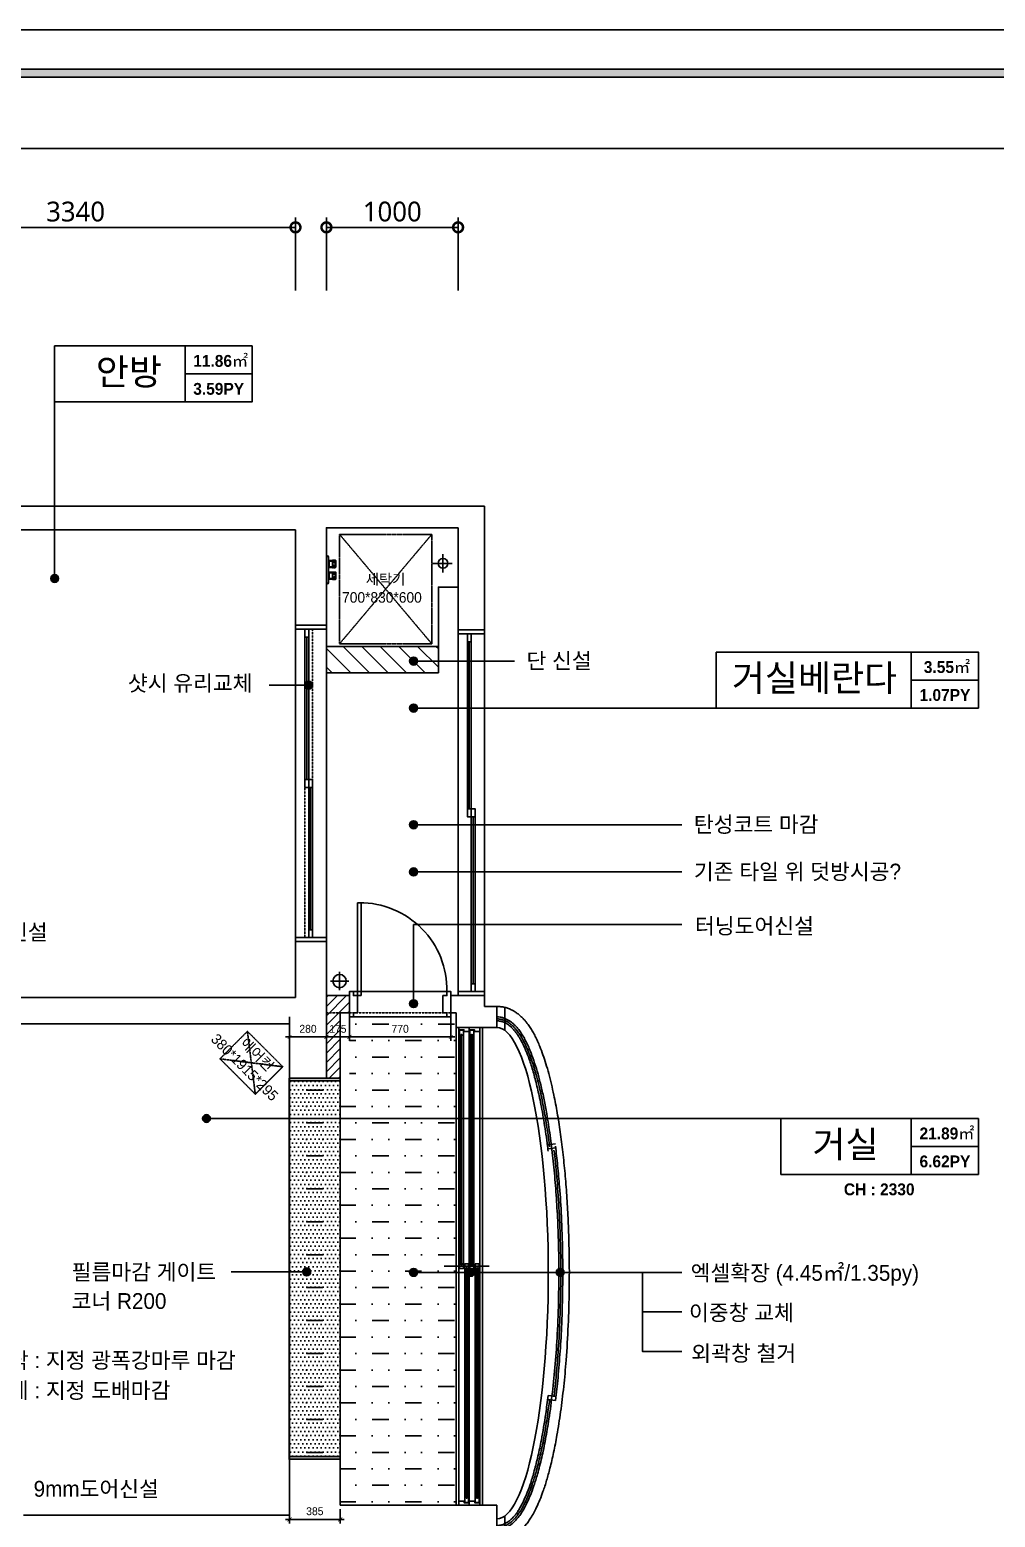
# Model space of a CAD drawing. Header units: millimetres. Extents: x 217202 to 745838, y -6815 to 171372.
# Drawn here: x 394787 to 402120, y 86697 to 97986 of the extents above; entities that cross this region are included whole.
import ezdxf
from ezdxf.enums import TextEntityAlignment as Align

# ---------------------------------------------------------------- set-up
doc = ezdxf.new("R2010")
doc.units = ezdxf.units.MM
doc.header["$PDMODE"] = 3
doc.linetypes.add('DASHEDX2', pattern=[1.5, 1, -0.5])
doc.linetypes.add('HID', pattern=[2.3, 1.5, -0.8])
doc.layers.get('DEFPOINTS').update_dxf_attribs({"color": 248})
for name, color, linetype in [('0-ELC TEXT', 7, 'Continuous'), ('03-TEXT', 3, 'Continuous'), ('03-WAL NEW', 3, 'Continuous'), ('04-WIN', 4, 'Continuous'), ('06-FUR', 6, 'Continuous'), ('07-DIM', 5, 'Continuous'), ('08-HAT', 8, 'Continuous'), ('3.기호.계단선', 30, 'Continuous'), ('7', 7, 'Continuous'), ('F-SYM', 7, 'Continuous'), ('FIN', 2, 'Continuous'), ('FORM(YOURNAME)-11', 1, 'Continuous'), ('Layer 1', 7, 'Continuous'), ('RC-LIGHT', 7, 'Continuous'), ('도면층2', 2, 'Continuous'), ('도면층4', 4, 'Continuous'), ('도면층5', 5, 'Continuous')]:
    doc.layers.add(name, color=color, linetype=linetype)
doc.styles.add('HY 울릉도 L', font='')
doc.styles.add('HY울릉도L', font='NanumBarunGothic.ttf')
doc.styles.add('YOURNAME', font='HY울릉도M.TTF')
doc.styles.add('넥슨고딕', font='NEXONLv1GothicBold.ttf')
doc.styles.add('코레일둥고', font='Korail_Round_Gothic_Medium.ttf')
doc.styles.get('HY 울릉도 L').set_extended_font_data('HY울릉도L')
doc.dimstyles.new('30', dxfattribs={"dimscale": 30, "dimtxt": 2, "dimasz": 1, "dimexe": 1, "dimexo": 1, "dimgap": 1, "dimtad": 1, "dimdec": 0, "dimrnd": 0.05, "dimdsep": 46, "dimlunit": 6, "dimtxsty": 'HY 울릉도 L', "dimblk": 'ARCHTICK', "dimcen": 2.5, "dimdle": 1, "dimclrd": 133, "dimclre": 133, "dimclrt": 30, "dimadec": 0, "dimazin": 0, "dimtfac": 1, "dimtdec": 0, "dimtix": 1, "dimtmove": 2, "dimatfit": 3, "dimldrblk": 'ARCHTICK', "dimfxl": 1, "dimlwd": -1, "dimlwe": -1, "dimarcsym": 0})
doc.dimstyles.new('60', dxfattribs={"dimscale": 60, "dimtxt": 2.5, "dimasz": 2.5, "dimexe": 1.25, "dimexo": 2, "dimtad": 1, "dimdec": 0, "dimtxsty": 'HY울릉도L', "dimblk": 'DOTSMALL', "dimcen": 2.5, "dimclrd": 1, "dimclre": 1, "dimclrt": 2, "dimadec": 0, "dimazin": 0, "dimtfac": 1, "dimtdec": 0, "dimtix": 1, "dimtmove": 0, "dimatfit": 3, "dimldrblk": 'DOTSMALL', "dimfxl": 1.25, "dimarcsym": 0})

# ---------------------------------------------------------------- blocks, each defined once
blk = doc.blocks.new('FORM-PLAN')
at = {"layer": 'FORM(YOURNAME)-11'}
h = blk.add_hatch(color=256, dxfattribs=at)
h.dxf.hatch_style = 1
h.paths.add_polyline_path([(-71444, 55115), (10556, 55115), (10556, 54915), (-71444, 54915)])
h.paths.add_polyline_path([(-71444, -2085), (10556, -2085), (10556, -2285), (-71444, -2285)])
at = {"layer": 'DEFPOINTS', "color": 158}
for points in [[(-71444, -2285), (10556, -2285), (10556, 55115), (-71444, 55115)], [(-69444, 53115), (-64, 53115), (-64, 1215), (-69444, 1215)]]:
    blk.add_lwpolyline(points, close=True, dxfattribs=at)
at = {"layer": 'FORM(YOURNAME)-11', "color": 250}
blk.add_lwpolyline([(-72444, -3285), (11556, -3285), (11556, 56115), (-72444, 56115)], close=True, dxfattribs=at)
at = {"layer": 'FORM(YOURNAME)-11'}
blk.add_lwpolyline([(-71444, 55115), (10556, 55115), (10556, 54915), (-71444, 54915)], close=True, dxfattribs=at)
at = {"layer": 'FORM(YOURNAME)-11', "color": 3, "style": 'YOURNAME'}
for tag, height, p in [('1', 450, (9905, 18188)), ('2', 450, (9905, 17544)), ('3', 450, (9905, 16257)), ('4', 450, (9905, 14326)), ('5', 515, (9905, 12009)), ('6', 515, (9905, 9757)), ('7', 515, (9905, 7504)), ('8', 515, (9905, 5252)), ('9', 515, (9905, 2999)), ('10', 515, (5655, 811)), ('11', 515, (9905, 747)), ('12', 515, (5655, -1441)), ('13', 515, (9905, -1441))]:
    blk.add_attdef(tag, text='', height=height, dxfattribs=at).set_placement(p, align=Align.MIDDLE_RIGHT)
blk = doc.blocks.new('A$C004A4CAE')
at = {"layer": 'FIN', "color": 6}
for p, q in [((0, 0), (0, 5)), ((200, 15), (10, 15)), ((36, 69), (36, 70)), ((84, 69), (36, 69)), ((51, 63), (36, 63)), ((51, 57), (36, 57)), ((51, 51), (36, 51)), ((36, 23), (36, 45)), ((84, 45), (36, 45)), ((82, 72), (38, 72)), ((82, 21), (38, 21)), ((43, 15), (43, 21)), ((84, 63), (69, 63)), ((84, 57), (69, 57)), ((84, 51), (69, 51)), ((77, 15), (77, 21)), ((84, 69), (84, 70)), ((84, 23), (84, 45)), ((126, 69), (126, 70)), ((174, 69), (126, 69)), ((141, 63), (126, 63)), ((141, 57), (126, 57)), ((141, 51), (126, 51)), ((174, 45), (126, 45)), ((126, 23), (126, 45)), ((172, 72), (128, 72)), ((172, 21), (128, 21)), ((133, 15), (133, 21)), ((174, 63), (159, 63)), ((174, 57), (159, 57)), ((174, 51), (159, 51)), ((167, 15), (167, 21)), ((174, 69), (174, 70)), ((174, 23), (174, 45)), ((210, 0), (210, 5))]:
    blk.add_line(p, q, dxfattribs=at)
for centre, radius, start, end in [((10, 5), 10, 90, 180), ((36, 66), 3, 90, 270), ((36, 60), 3, 90, 270), ((36, 54), 3, 90, 270), ((36, 48), 3, 90, 270), ((38, 70), 2, 90, 180), ((38, 23), 2, 180, 270), ((51, 66), 3, 90, 270), ((51, 60), 3, 90, 270), ((51, 54), 3, 90, 270), ((51, 48), 3, 90, 270), ((69, 66), 3, 270, 90), ((69, 60), 3, 270, 90), ((69, 54), 3, 270, 90), ((69, 48), 3, 270, 90), ((82, 70), 2, 0, 90), ((82, 23), 2, 270, 0), ((84, 66), 3, 270, 90), ((84, 60), 3, 270, 90), ((84, 54), 3, 270, 90), ((84, 48), 3, 270, 90), ((126, 66), 3, 90, 270), ((126, 60), 3, 90, 270), ((126, 54), 3, 90, 270), ((126, 48), 3, 90, 270), ((128, 70), 2, 90, 180), ((128, 23), 2, 180, 270), ((141, 66), 3, 90, 270), ((141, 60), 3, 90, 270), ((141, 54), 3, 90, 270), ((141, 48), 3, 90, 270), ((159, 66), 3, 270, 90), ((159, 60), 3, 270, 90), ((159, 54), 3, 270, 90), ((159, 48), 3, 270, 90), ((172, 70), 2, 0, 90), ((172, 23), 2, 270, 0), ((174, 66), 3, 270, 90), ((174, 60), 3, 270, 90), ((174, 54), 3, 270, 90), ((174, 48), 3, 270, 90), ((200, 5), 10, 0, 90)]:
    blk.add_arc(centre, radius, start, end, dxfattribs=at)
blk = doc.blocks.new('flloo')
at = {"layer": 'Layer 1'}
blk.add_lwpolyline([(-150098, -119108), (-150098, -119558), (-150248, -119558), (-150248, -120008), (-151098, -120008)], dxfattribs=at)
for centre, radius in [((-150213, -119378), 37.5), ((-150998, -122548), 50.5)]:
    blk.add_circle(centre, radius, dxfattribs=at)
at = {"layer": '도면층2'}
for p, q in [((-156648, -118943), (-149898, -118943)), ((-149898, -118943), (-149898, -119883)), ((-154673, -119123), (-151333, -119123)), ((-151333, -119123), (-151333, -119848)), ((-151098, -119108), (-150098, -119108)), ((-151098, -119108), (-151098, -119848)), ((-150098, -119108), (-150098, -119883)), ((-151098, -119848), (-151333, -119848)), ((-150098, -119883), (-149898, -119883)), ((-149898, -119883), (-150098, -119883)), ((-151333, -122248), (-151333, -122673)), ((-151098, -122248), (-151333, -122248)), ((-151333, -122673), (-154873, -122673)), ((-149898, -122658), (-150153, -122658)), ((-149898, -122658), (-149898, -122740)), ((-150113, -122790), (-150113, -122883)), ((-149803, -122740), (-149898, -122740)), ((-149803, -122740), (-149803, -122900)), ((-151378, -122873), (-154873, -122873)), ((-150113, -122900), (-149803, -122900)), ((-150113, -126525), (-150993, -126525)), ((-149803, -126525), (-150113, -126525)), ((-149803, -126525), (-149803, -126813)), ((-151378, -126602), (-153398, -126602))]:
    blk.add_line(p, q, dxfattribs=at)
for points in [[(-151378, -122873), (-151378, -123285), (-151098, -123285), (-151098, -122248)], [(-150113, -122790), (-150153, -122790), (-150153, -122658)], [(-151378, -126602), (-151378, -126177), (-150993, -126177), (-150993, -126525)]]:
    blk.add_lwpolyline(points, dxfattribs=at)
at = {"layer": '도면층4'}
for p, q in [((-151333, -122248), (-151333, -119848)), ((-151333, -119848), (-151098, -119848)), ((-151333, -119878), (-151098, -119878)), ((-151098, -119848), (-151098, -122248)), ((-150098, -122658), (-150098, -119883)), ((-150098, -119883), (-149898, -119883)), ((-149898, -119883), (-149898, -122658)), ((-151248, -121018), (-151248, -119938)), ((-150098, -119913), (-149898, -119913)), ((-150013, -121241), (-150013, -119973)), ((-151218, -122158), (-151218, -121078)), ((-149983, -122568), (-149983, -121301)), ((-151098, -122218), (-151333, -122218)), ((-151098, -122248), (-151333, -122248)), ((-149898, -122628), (-150098, -122628)), ((-149898, -122658), (-150098, -122658)), ((-149803, -122900), (-149803, -122740)), ((-149743, -122922), (-149743, -122748)), ((-150113, -126525), (-150113, -122883)), ((-149913, -122900), (-149913, -126525)), ((-149418, -123791), (-149359, -123784)), ((-149415, -123821), (-149355, -123813)), ((-149418, -125723), (-149359, -125730)), ((-149415, -125693), (-149355, -125700)), ((-149743, -126608), (-149743, -126783))]:
    blk.add_line(p, q, dxfattribs=at)
for points in [[(-151233, -119938), (-151263, -119938), (-151263, -119878), (-151233, -119878)], [(-149998, -119973), (-150028, -119973), (-150028, -119913), (-149998, -119913)], [(-151233, -121078), (-151263, -121078), (-151263, -121018), (-151233, -121018)], [(-151203, -121078), (-151233, -121078), (-151233, -121018), (-151203, -121018)], [(-149998, -121301), (-150028, -121301), (-150028, -121241), (-149998, -121241)], [(-149968, -121301), (-149998, -121301), (-149998, -121241), (-149968, -121241)], [(-151203, -122218), (-151233, -122218), (-151233, -122158), (-151203, -122158)], [(-149968, -122628), (-149998, -122628), (-149998, -122568), (-149968, -122568)]]:
    blk.add_lwpolyline(points, close=True, dxfattribs=at)
at = {"layer": '도면층4', "extrusion": (0, 0, -1)}
blk.add_ellipse((-149803, -124765), major_axis=(0, -1865), ratio=0.209115, start_param=3.141593, end_param=6.283185, dxfattribs=at)
at = {"layer": '도면층4'}
for points, knots in [([(-149803, -122740), (-149793, -122740), (-149783, -122741), (-149762, -122744), (-149752, -122745), (-149733, -122750), (-149724, -122753), (-149706, -122760), (-149697, -122764), (-149680, -122773), (-149672, -122777), (-149657, -122787), (-149650, -122792), (-149636, -122803), (-149630, -122808), (-149617, -122820), (-149611, -122826), (-149599, -122838), (-149594, -122844), (-149583, -122856), (-149578, -122863), (-149565, -122879), (-149558, -122890), (-149544, -122911), (-149537, -122922), (-149524, -122945), (-149518, -122956), (-149506, -122980), (-149500, -122992), (-149489, -123018), (-149483, -123031), (-149469, -123064), (-149461, -123086), (-149446, -123130), (-149438, -123153), (-149424, -123200), (-149416, -123225), (-149403, -123276), (-149396, -123302), (-149383, -123357), (-149377, -123385), (-149362, -123457), (-149353, -123502), (-149337, -123595), (-149330, -123643), (-149315, -123743), (-149309, -123794), (-149297, -123899), (-149291, -123953), (-149281, -124062), (-149277, -124118), (-149269, -124231), (-149266, -124289), (-149259, -124436), (-149256, -124526), (-149253, -124708), (-149253, -124799), (-149255, -124981), (-149258, -125072), (-149266, -125250), (-149271, -125338), (-149283, -125493), (-149289, -125560), (-149303, -125691), (-149311, -125755), (-149328, -125878), (-149337, -125937), (-149355, -126039), (-149364, -126083), (-149381, -126167), (-149391, -126207), (-149409, -126277), (-149417, -126308), (-149434, -126366), (-149444, -126395), (-149461, -126443), (-149468, -126464), (-149485, -126504), (-149493, -126523), (-149509, -126556), (-149516, -126570), (-149531, -126598), (-149539, -126612), (-149554, -126635), (-149561, -126646), (-149576, -126666), (-149584, -126676), (-149599, -126693), (-149607, -126701), (-149622, -126715), (-149630, -126723), (-149646, -126735), (-149653, -126741), (-149669, -126751), (-149677, -126756), (-149695, -126765), (-149704, -126769), (-149721, -126776), (-149729, -126779), (-149746, -126784), (-149754, -126785), (-149772, -126788), (-149781, -126789), (-149794, -126790), (-149799, -126790), (-149803, -126790)], [3.141593, 3.141593, 3.141593, 3.141593, 3.168318, 3.168318, 3.195044, 3.195044, 3.221769, 3.221769, 3.248494, 3.248494, 3.27522, 3.27522, 3.301945, 3.301945, 3.328671, 3.328671, 3.355396, 3.355396, 3.382122, 3.382122, 3.408847, 3.408847, 3.449894, 3.449894, 3.49094, 3.49094, 3.531987, 3.531987, 3.573034, 3.573034, 3.61408, 3.61408, 3.676622, 3.676622, 3.739165, 3.739165, 3.801707, 3.801707, 3.864249, 3.864249, 3.926792, 3.926792, 4.020706, 4.020706, 4.114621, 4.114621, 4.208536, 4.208536, 4.30245, 4.30245, 4.396365, 4.396365, 4.49028, 4.49028, 4.634291, 4.634291, 4.778302, 4.778302, 4.922313, 4.922313, 5.066325, 5.066325, 5.181637, 5.181637, 5.296949, 5.296949, 5.41226, 5.41226, 5.503569, 5.503569, 5.594878, 5.594878, 5.670836, 5.670836, 5.746794, 5.746794, 5.807886, 5.807886, 5.868978, 5.868978, 5.918382, 5.918382, 5.967786, 5.967786, 6.008559, 6.008559, 6.049333, 6.049333, 6.083253, 6.083253, 6.117174, 6.117174, 6.145316, 6.145316, 6.173458, 6.173458, 6.2016, 6.2016, 6.224938, 6.224938, 6.248275, 6.248275, 6.271612, 6.271612, 6.283185, 6.283185, 6.283185, 6.283185]), ([(-149803, -122835), (-149797, -122835), (-149792, -122836), (-149781, -122837), (-149776, -122838), (-149767, -122840), (-149762, -122841), (-149753, -122844), (-149748, -122846), (-149737, -122850), (-149730, -122854), (-149717, -122861), (-149711, -122866), (-149699, -122875), (-149693, -122880), (-149681, -122890), (-149676, -122895), (-149665, -122907), (-149660, -122913), (-149648, -122928), (-149641, -122937), (-149628, -122957), (-149621, -122967), (-149606, -122993), (-149598, -123009), (-149582, -123042), (-149574, -123061), (-149558, -123099), (-149550, -123119), (-149535, -123161), (-149528, -123183), (-149514, -123229), (-149507, -123253), (-149494, -123303), (-149487, -123328), (-149471, -123396), (-149462, -123439), (-149445, -123529), (-149437, -123575), (-149421, -123672), (-149414, -123723), (-149406, -123785), (-149405, -123795), (-149403, -123806)], [3.141593, 3.141593, 3.141593, 3.141593, 3.166318, 3.166318, 3.187264, 3.187264, 3.20821, 3.20821, 3.229156, 3.229156, 3.262365, 3.262365, 3.295574, 3.295574, 3.328782, 3.328782, 3.361991, 3.361991, 3.3952, 3.3952, 3.440977, 3.440977, 3.486755, 3.486755, 3.550178, 3.550178, 3.613602, 3.613602, 3.677025, 3.677025, 3.740448, 3.740448, 3.803872, 3.803872, 3.867295, 3.867295, 3.964001, 3.964001, 4.060707, 4.060707, 4.157413, 4.157413, 4.177157, 4.177157, 4.177157, 4.177157]), ([(-149370, -123832), (-149368, -123847), (-149366, -123862), (-149357, -123946), (-149350, -124016), (-149338, -124166), (-149333, -124246), (-149325, -124408), (-149322, -124491), (-149318, -124657), (-149318, -124740), (-149319, -124907), (-149321, -124990), (-149326, -125155), (-149330, -125237), (-149340, -125382), (-149344, -125446), (-149356, -125571), (-149362, -125632), (-149369, -125694), (-149370, -125696), (-149370, -125698)], [4.195377, 4.195377, 4.195377, 4.195377, 4.222598, 4.222598, 4.345169, 4.345169, 4.477941, 4.477941, 4.610712, 4.610712, 4.743484, 4.743484, 4.876255, 4.876255, 5.009026, 5.009026, 5.117207, 5.117207, 5.225387, 5.225387, 5.229401, 5.229401, 5.229401, 5.229401]), ([(-149415, -125693), (-149420, -125741), (-149426, -125787), (-149443, -125902), (-149454, -125969), (-149474, -126074), (-149483, -126115), (-149500, -126192), (-149510, -126229), (-149528, -126296), (-149537, -126327), (-149555, -126382), (-149564, -126407), (-149581, -126448), (-149588, -126466), (-149604, -126500), (-149611, -126515), (-149625, -126541), (-149631, -126551), (-149642, -126569), (-149647, -126576), (-149657, -126590), (-149662, -126597), (-149671, -126608), (-149675, -126612), (-149683, -126621), (-149687, -126625), (-149695, -126633), (-149699, -126636), (-149709, -126645), (-149716, -126650), (-149729, -126659), (-149736, -126663), (-149750, -126669), (-149756, -126672), (-149765, -126675), (-149768, -126676), (-149775, -126677), (-149778, -126678), (-149785, -126679), (-149788, -126679), (-149795, -126680), (-149798, -126680), (-149802, -126680), (-149802, -126680), (-149803, -126680)], [5.229334, 5.229334, 5.229334, 5.229334, 5.316844, 5.316844, 5.451769, 5.451769, 5.542972, 5.542972, 5.633865, 5.633865, 5.717545, 5.717545, 5.794034, 5.794034, 5.8552, 5.8552, 5.916366, 5.916366, 5.961428, 5.961428, 5.996458, 5.996458, 6.031489, 6.031489, 6.056961, 6.056961, 6.082434, 6.082434, 6.107906, 6.107906, 6.146411, 6.146411, 6.184916, 6.184916, 6.216404, 6.216404, 6.232502, 6.232502, 6.248601, 6.248601, 6.2647, 6.2647, 6.279716, 6.279716, 6.283185, 6.283185, 6.283185, 6.283185]), ([(-149403, -125724), (-149408, -125766), (-149414, -125807), (-149427, -125898), (-149435, -125948), (-149452, -126042), (-149461, -126087), (-149480, -126172), (-149490, -126212), (-149508, -126282), (-149517, -126313), (-149534, -126365), (-149541, -126387), (-149557, -126430), (-149565, -126450), (-149582, -126488), (-149590, -126506), (-149606, -126537), (-149613, -126550), (-149626, -126572), (-149632, -126581), (-149645, -126599), (-149651, -126607), (-149664, -126623), (-149671, -126630), (-149685, -126644), (-149692, -126650), (-149706, -126662), (-149714, -126667), (-149728, -126676), (-149735, -126679), (-149748, -126685), (-149755, -126687), (-149768, -126691), (-149773, -126692), (-149784, -126694), (-149790, -126695), (-149799, -126695), (-149801, -126695), (-149803, -126695)], [5.247621, 5.247621, 5.247621, 5.247621, 5.324675, 5.324675, 5.424788, 5.424788, 5.521763, 5.521763, 5.618738, 5.618738, 5.699752, 5.699752, 5.76575, 5.76575, 5.831749, 5.831749, 5.897747, 5.897747, 5.951128, 5.951128, 5.993839, 5.993839, 6.036549, 6.036549, 6.077683, 6.077683, 6.118817, 6.118817, 6.15995, 6.15995, 6.191936, 6.191936, 6.223923, 6.223923, 6.247082, 6.247082, 6.273818, 6.273818, 6.283185, 6.283185, 6.283185, 6.283185])]:
    blk.add_open_spline(points, degree=3, knots=knots, dxfattribs=at)
at = {"layer": '도면층5'}
for p, q in [((-150213, -119308), (-150213, -119448)), ((-150293, -119378), (-150143, -119378)), ((-151263, -119938), (-151263, -121018)), ((-151233, -119938), (-151233, -121018)), ((-150028, -119973), (-150028, -121241)), ((-149998, -119973), (-149998, -121241)), ((-151233, -121078), (-151233, -122158)), ((-151203, -121078), (-151203, -122158)), ((-149998, -121301), (-149998, -122568)), ((-149968, -121301), (-149968, -122568)), ((-150998, -122478), (-150998, -122618)), ((-151068, -122548), (-150928, -122548))]:
    blk.add_line(p, q, dxfattribs=at)
for points, knots in [([(-149803, -122820), (-149795, -122820), (-149787, -122821), (-149771, -122823), (-149763, -122825), (-149748, -122830), (-149740, -122833), (-149726, -122839), (-149719, -122843), (-149706, -122851), (-149699, -122855), (-149687, -122865), (-149681, -122870), (-149670, -122880), (-149664, -122886), (-149653, -122897), (-149648, -122903), (-149635, -122919), (-149628, -122929), (-149614, -122950), (-149607, -122962), (-149593, -122985), (-149587, -122997), (-149574, -123023), (-149568, -123036), (-149556, -123064), (-149550, -123079), (-149535, -123118), (-149526, -123143), (-149508, -123197), (-149499, -123225), (-149483, -123284), (-149475, -123315), (-149460, -123380), (-149452, -123414), (-149438, -123483), (-149431, -123519), (-149416, -123608), (-149407, -123663), (-149392, -123775), (-149385, -123833), (-149371, -123953), (-149366, -124014), (-149355, -124140), (-149351, -124204), (-149343, -124334), (-149340, -124399), (-149336, -124532), (-149334, -124599), (-149333, -124760), (-149333, -124855), (-149337, -125042), (-149340, -125136), (-149349, -125304), (-149354, -125379), (-149367, -125527), (-149374, -125599), (-149390, -125739), (-149398, -125806), (-149416, -125924), (-149425, -125975), (-149443, -126073), (-149453, -126119), (-149473, -126208), (-149484, -126250), (-149504, -126321), (-149513, -126350), (-149532, -126405), (-149541, -126431), (-149560, -126475), (-149568, -126494), (-149585, -126529), (-149593, -126545), (-149610, -126573), (-149617, -126585), (-149632, -126607), (-149640, -126617), (-149655, -126635), (-149662, -126643), (-149676, -126657), (-149684, -126663), (-149698, -126674), (-149704, -126679), (-149718, -126687), (-149725, -126691), (-149740, -126698), (-149748, -126701), (-149762, -126705), (-149769, -126707), (-149783, -126709), (-149790, -126710), (-149799, -126710), (-149801, -126710), (-149803, -126710)], [3.141593, 3.141593, 3.141593, 3.141593, 3.173311, 3.173311, 3.20503, 3.20503, 3.236748, 3.236748, 3.268467, 3.268467, 3.300186, 3.300186, 3.331904, 3.331904, 3.363623, 3.363623, 3.395341, 3.395341, 3.443287, 3.443287, 3.491233, 3.491233, 3.539178, 3.539178, 3.587124, 3.587124, 3.63507, 3.63507, 3.711402, 3.711402, 3.787733, 3.787733, 3.864065, 3.864065, 3.940397, 3.940397, 4.016729, 4.016729, 4.123898, 4.123898, 4.231068, 4.231068, 4.338237, 4.338237, 4.445407, 4.445407, 4.552576, 4.552576, 4.659745, 4.659745, 4.809975, 4.809975, 4.960205, 4.960205, 5.086499, 5.086499, 5.212792, 5.212792, 5.339086, 5.339086, 5.44248, 5.44248, 5.545875, 5.545875, 5.649269, 5.649269, 5.72978, 5.72978, 5.810291, 5.810291, 5.874476, 5.874476, 5.93866, 5.93866, 5.989571, 5.989571, 6.040481, 6.040481, 6.081352, 6.081352, 6.122223, 6.122223, 6.154904, 6.154904, 6.187585, 6.187585, 6.220266, 6.220266, 6.247514, 6.247514, 6.274762, 6.274762, 6.283185, 6.283185, 6.283185, 6.283185]), ([(-149803, -122850), (-149799, -122850), (-149795, -122850), (-149787, -122851), (-149782, -122852), (-149773, -122854), (-149769, -122855), (-149760, -122857), (-149756, -122859), (-149747, -122862), (-149743, -122864), (-149734, -122869), (-149729, -122872), (-149719, -122878), (-149714, -122881), (-149705, -122889), (-149701, -122892), (-149691, -122901), (-149687, -122906), (-149677, -122916), (-149671, -122923), (-149661, -122935), (-149656, -122942), (-149646, -122956), (-149641, -122963), (-149632, -122978), (-149627, -122986), (-149618, -123003), (-149614, -123011), (-149600, -123038), (-149592, -123057), (-149575, -123097), (-149566, -123118), (-149548, -123171), (-149537, -123203), (-149518, -123271), (-149508, -123308), (-149490, -123384), (-149481, -123424), (-149462, -123516), (-149453, -123569), (-149435, -123681), (-149427, -123740), (-149417, -123813), (-149416, -123825), (-149415, -123838)], [3.141593, 3.141593, 3.141593, 3.141593, 3.160837, 3.160837, 3.182628, 3.182628, 3.204419, 3.204419, 3.22621, 3.22621, 3.248001, 3.248001, 3.275456, 3.275456, 3.302912, 3.302912, 3.330368, 3.330368, 3.360918, 3.360918, 3.395873, 3.395873, 3.430828, 3.430828, 3.465472, 3.465472, 3.500117, 3.500117, 3.534761, 3.534761, 3.60405, 3.60405, 3.673339, 3.673339, 3.765181, 3.765181, 3.857022, 3.857022, 3.948863, 3.948863, 4.059057, 4.059057, 4.173155, 4.173155, 4.195444, 4.195444, 4.195444, 4.195444]), ([(-149359, -123801), (-149353, -123849), (-149347, -123898), (-149337, -124001), (-149332, -124055), (-149322, -124183), (-149317, -124258), (-149309, -124423), (-149306, -124513), (-149303, -124695), (-149303, -124786), (-149305, -124968), (-149308, -125059), (-149314, -125219), (-149318, -125289), (-149328, -125426), (-149333, -125493), (-149345, -125617), (-149352, -125674), (-149359, -125730)], [4.177227, 4.177227, 4.177227, 4.177227, 4.265627, 4.265627, 4.357633, 4.357633, 4.482099, 4.482099, 4.626907, 4.626907, 4.771716, 4.771716, 4.916524, 4.916524, 5.031032, 5.031032, 5.14554, 5.14554, 5.247551, 5.247551, 5.247551, 5.247551])]:
    blk.add_open_spline(points, degree=3, knots=knots, dxfattribs=at)
at = {"rotation": 270}
blk.add_blockref('A$C004A4CAE', (-151098, -119320), dxfattribs=at)
blk = doc.blocks.new('_DOTSMALL')
at = {"color": 0, "linetype": 'ByBlock', "const_width": 0.5}
blk.add_lwpolyline([(-0.0625, 0, 1), (0.0625, 0, 1)], format="xyb", close=True, dxfattribs=at)
blk = doc.blocks.new('*D264')
at = {"layer": '07-DIM', "color": 1, "lineweight": -2, "transparency": 16777216}
for p, q in [((397040, 96006), (397040, 96561)), ((398040, 96006), (398040, 96561)), ((398040, 96486), (397040, 96486))]:
    blk.add_line(p, q, dxfattribs=at)
at = {"layer": 'DEFPOINTS', "color": 0, "transparency": 16777216}
for p in [(397040, 96486), (397040, 95886), (398040, 95886)]:
    blk.add_point(p, dxfattribs=at)
at = {"layer": '07-DIM', "color": 1, "lineweight": -2, "transparency": 16777216, "xscale": 150, "yscale": 150, "zscale": 150, "rotation": 180}
blk.add_blockref('_DOTSMALL', (397040, 96486), dxfattribs=at)
at = {"layer": '07-DIM', "color": 1, "lineweight": -2, "transparency": 16777216, "xscale": 150, "yscale": 150, "zscale": 150}
blk.add_blockref('_DOTSMALL', (398040, 96486), dxfattribs=at)
at = {"layer": '07-DIM', "color": 2, "transparency": 16777216, "insert": (397540, 96605), "char_height": 150, "attachment_point": 5, "style": 'HY울릉도L'}
blk.add_mtext('1000', dxfattribs=at)
blk = doc.blocks.new('*D265')
at = {"layer": '07-DIM', "color": 1, "lineweight": -2, "transparency": 16777216}
for p, q in [((393465, 96006), (393465, 96561)), ((396805, 96006), (396805, 96561)), ((396805, 96486), (393465, 96486))]:
    blk.add_line(p, q, dxfattribs=at)
at = {"layer": 'DEFPOINTS', "color": 0, "transparency": 16777216}
for p in [(393465, 96486), (393465, 95886), (396805, 95886)]:
    blk.add_point(p, dxfattribs=at)
at = {"layer": '07-DIM', "color": 1, "lineweight": -2, "transparency": 16777216, "xscale": 150, "yscale": 150, "zscale": 150, "rotation": 180}
blk.add_blockref('_DOTSMALL', (393465, 96486), dxfattribs=at)
at = {"layer": '07-DIM', "color": 1, "lineweight": -2, "transparency": 16777216, "xscale": 150, "yscale": 150, "zscale": 150}
blk.add_blockref('_DOTSMALL', (396805, 96486), dxfattribs=at)
at = {"layer": '07-DIM', "color": 2, "transparency": 16777216, "insert": (395135, 96605), "char_height": 150, "attachment_point": 5, "style": 'HY울릉도L'}
blk.add_mtext('3340', dxfattribs=at)
blk = doc.blocks.new('_ArchTick')
at = {"color": 0, "linetype": 'ByBlock', "const_width": 0.15}
blk.add_lwpolyline([(-0.5, -0.5), (0.5, 0.5)], dxfattribs=at)
blk = doc.blocks.new('*D281')
at = {"layer": 'DEFPOINTS', "color": 0, "transparency": 16777216}
for p in [(397215, 90524), (397985, 90524), (397215, 90342)]:
    blk.add_point(p, dxfattribs=at)
at = {"layer": 'RC-LIGHT', "color": 133, "transparency": 16777216}
for p, q in [((397215, 90494), (397215, 90312)), ((397985, 90494), (397985, 90312)), ((398015, 90342), (397185, 90342))]:
    blk.add_line(p, q, dxfattribs=at)
at = {"layer": 'RC-LIGHT', "color": 133, "transparency": 16777216, "xscale": 30, "yscale": 30, "zscale": 30, "rotation": 180}
blk.add_blockref('_ArchTick', (397215, 90342), dxfattribs=at)
at = {"layer": 'RC-LIGHT', "color": 133, "transparency": 16777216, "xscale": 30, "yscale": 30, "zscale": 30}
blk.add_blockref('_ArchTick', (397985, 90342), dxfattribs=at)
at = {"layer": 'RC-LIGHT', "color": 30, "transparency": 16777216, "insert": (397600, 90403), "char_height": 60, "attachment_point": 5, "style": 'HY 울릉도 L'}
blk.add_mtext('770', dxfattribs=at)
blk = doc.blocks.new('*D282')
at = {"layer": 'DEFPOINTS', "color": 0, "transparency": 16777216}
for p in [(397040, 90494), (397215, 90494), (397040, 90342)]:
    blk.add_point(p, dxfattribs=at)
at = {"layer": 'RC-LIGHT', "color": 133, "transparency": 16777216}
for p, q in [((397040, 90464), (397040, 90312)), ((397215, 90464), (397215, 90312)), ((397040, 90342), (397010, 90342)), ((397215, 90342), (397040, 90342)), ((397215, 90342), (397245, 90342))]:
    blk.add_line(p, q, dxfattribs=at)
at = {"layer": 'RC-LIGHT', "color": 133, "transparency": 16777216, "xscale": 30, "yscale": 30, "zscale": 30}
blk.add_blockref('_ArchTick', (397040, 90342), dxfattribs=at)
at = {"layer": 'RC-LIGHT', "color": 133, "transparency": 16777216, "xscale": 30, "yscale": 30, "zscale": 30, "rotation": 180}
blk.add_blockref('_ArchTick', (397215, 90342), dxfattribs=at)
at = {"layer": 'RC-LIGHT', "color": 30, "transparency": 16777216, "insert": (397127, 90403), "char_height": 60, "attachment_point": 5, "style": 'HY 울릉도 L'}
blk.add_mtext('175', dxfattribs=at)
blk = doc.blocks.new('*D283')
at = {"layer": 'DEFPOINTS', "color": 0, "transparency": 16777216}
for p in [(396760, 90524), (397040, 90524), (396760, 90342)]:
    blk.add_point(p, dxfattribs=at)
at = {"layer": 'RC-LIGHT', "color": 133, "transparency": 16777216}
for p, q in [((396760, 90494), (396760, 90312)), ((397040, 90494), (397040, 90312)), ((397070, 90342), (396730, 90342))]:
    blk.add_line(p, q, dxfattribs=at)
at = {"layer": 'RC-LIGHT', "color": 133, "transparency": 16777216, "xscale": 30, "yscale": 30, "zscale": 30, "rotation": 180}
blk.add_blockref('_ArchTick', (396760, 90342), dxfattribs=at)
at = {"layer": 'RC-LIGHT', "color": 133, "transparency": 16777216, "xscale": 30, "yscale": 30, "zscale": 30}
blk.add_blockref('_ArchTick', (397040, 90342), dxfattribs=at)
at = {"layer": 'RC-LIGHT', "color": 30, "transparency": 16777216, "insert": (396900, 90403), "char_height": 60, "attachment_point": 5, "style": 'HY 울릉도 L'}
blk.add_mtext('280', dxfattribs=at)
blk = doc.blocks.new('*D274')
at = {"layer": 'DEFPOINTS', "color": 0, "transparency": 16777216}
for p in [(396760, 86789), (397145, 86789), (396760, 86680)]:
    blk.add_point(p, dxfattribs=at)
at = {"layer": 'RC-LIGHT', "color": 133, "transparency": 16777216}
for p, q in [((396760, 86759), (396760, 86650)), ((397145, 86759), (397145, 86650)), ((397175, 86680), (396730, 86680))]:
    blk.add_line(p, q, dxfattribs=at)
at = {"layer": 'RC-LIGHT', "color": 133, "transparency": 16777216, "xscale": 30, "yscale": 30, "zscale": 30, "rotation": 180}
blk.add_blockref('_ArchTick', (396760, 86680), dxfattribs=at)
at = {"layer": 'RC-LIGHT', "color": 133, "transparency": 16777216, "xscale": 30, "yscale": 30, "zscale": 30}
blk.add_blockref('_ArchTick', (397145, 86680), dxfattribs=at)
at = {"layer": 'RC-LIGHT', "color": 30, "transparency": 16777216, "insert": (396952, 86742), "char_height": 60, "attachment_point": 5, "style": 'HY 울릉도 L'}
blk.add_mtext('385', dxfattribs=at)

msp = doc.modelspace()

# ---------------------------------------------------------------- hatches: boundary and pattern name
at = {"layer": '0-ELC TEXT'}
h = msp.add_hatch(color=256, dxfattribs=at)
h.dxf.hatch_style = 1
edge = h.paths.add_edge_path()
edge.add_arc((394975.9, 93820.7), 30, 0, 360)
h = msp.add_hatch(color=256, dxfattribs=at)
h.dxf.hatch_style = 1
edge = h.paths.add_edge_path()
edge.add_arc((397702.1, 93194.2), 30, 0, 360)
h = msp.add_hatch(color=256, dxfattribs=at)
h.dxf.hatch_style = 1
edge = h.paths.add_edge_path()
edge.add_arc((396905, 93012.4), 30, 180, 540)
h = msp.add_hatch(color=256, dxfattribs=at)
h.dxf.hatch_style = 1
edge = h.paths.add_edge_path()
edge.add_arc((397702.1, 92837.6), 30, 0, 360)
h = msp.add_hatch(color=256, dxfattribs=at)
h.dxf.hatch_style = 1
edge = h.paths.add_edge_path()
edge.add_arc((397702.1, 91952.3), 30, 0, 360)
h = msp.add_hatch(color=256, dxfattribs=at)
h.dxf.hatch_style = 1
edge = h.paths.add_edge_path()
edge.add_arc((397702.1, 91594.4), 30, 0, 360)
h = msp.add_hatch(color=256, dxfattribs=at)
h.dxf.hatch_style = 1
edge = h.paths.add_edge_path()
edge.add_arc((397702.1, 90594.4), 30, 0, 360)
h = msp.add_hatch(color=256, dxfattribs=at)
h.dxf.hatch_style = 1
edge = h.paths.add_edge_path()
edge.add_arc((396129.3, 89722.6), 30, 0, 360)
h = msp.add_hatch(color=256, dxfattribs=at)
h.dxf.hatch_style = 1
edge = h.paths.add_edge_path()
edge.add_arc((396890.3, 88558.3), 30, 180, 540)
h = msp.add_hatch(color=256, dxfattribs=at)
h.dxf.hatch_style = 1
edge = h.paths.add_edge_path()
edge.add_arc((397702.1, 88555), 30, 0, 360)
h = msp.add_hatch(color=256, dxfattribs=at)
h.dxf.hatch_style = 1
edge = h.paths.add_edge_path()
edge.add_arc((398136.6, 88555), 30, 0, 360)
h = msp.add_hatch(color=256, dxfattribs=at)
h.dxf.hatch_style = 1
edge = h.paths.add_edge_path()
edge.add_arc((398815.2, 88555), 30, 0, 360)
at = {"layer": '03-WAL NEW'}
h = msp.add_hatch(dxfattribs=at)
h.set_pattern_fill('_USER', color=256, scale=50, angle=45, pattern_type=0)
h.set_pattern_definition([(45, (573938.155, 234449.003), (-35.355339, 35.355339), [])])
h.paths.add_polyline_path([(397040, 90655.6), (397215, 90655.6), (397215, 90523.6), (397145, 90523.6), (397145, 90028.6), (397040, 90028.6)])
at = {"layer": '07-DIM'}
h = msp.add_hatch(dxfattribs=at)
h.set_pattern_fill('MUDST', color=8, scale=500)
h.set_pattern_definition([(0, (548138.16, 213313.84), (250, 125), [125, -125, 0, -125, 0, -125])])
h.paths.add_polyline_path([(396760, 87136.6), (397145, 87136.6), (397145, 86788.6), (398025, 86788.6), (398025, 90523.6), (397985, 90523.6), (397985, 90493.6), (397215, 90493.6), (397215, 90028.6), (396760, 90028.6)])
h.paths.add_polyline_path([(396760, 86500.6), (397605, 86500.6), (397605, 84400.6), (396760, 84400.6)])
at = {"layer": '3.기호.계단선'}
h = msp.add_hatch(dxfattribs=at)
h.set_pattern_fill('_USER', color=256, scale=100, angle=315, pattern_type=0)
h.set_pattern_definition([(315, (573938.16, 234449), (70.71068, 70.71068), [])])
h.paths.add_polyline_path([(397890, 93305.6), (397890, 93105.6), (397040, 93105.6), (397040, 93305.6)])
h = msp.add_hatch(dxfattribs=at)
h.set_pattern_fill('DOTS', color=256, scale=50)
h.set_pattern_definition([(0, (573938.155, 250160.193), (1.5625, 3.125), [0, -3.125])])
h.paths.add_polyline_path([(396757, 90008.6), (397145, 90008.6), (397145, 90028.6), (396757, 90028.6)])
h = msp.add_hatch(dxfattribs=at)
h.set_pattern_fill('DOTS', color=256, scale=500)
h.set_pattern_definition([(0, (573938.155, 250160.193), (15.625, 31.25), [0, -31.25])])
h.paths.add_polyline_path([(397145, 87136.6), (396757, 87136.6), (396757, 90028.6), (397145, 90028.6)])
h = msp.add_hatch(dxfattribs=at)
h.set_pattern_fill('DOTS', color=256, scale=50)
h.set_pattern_definition([(0, (573938.155, 247288.193), (1.5625, 3.125), [0, -3.125])])
h.paths.add_polyline_path([(396757, 87136.6), (397145, 87136.6), (397145, 87156.6), (396757, 87156.6)])

# ---------------------------------------------------------------- linework, layer by layer
at = {"layer": '0-ELC TEXT'}
for p, q in [((395966.2, 95161.1), (395966.2, 95585.6)), ((395966.2, 95373.3), (396475.9, 95373.3)), ((394975.9, 95161.1), (394975.9, 93820.7)), ((401482.3, 92837.6), (401482.3, 93262.1)), ((397702.1, 93194.2), (398468.7, 93194.2)), ((401482.3, 93049.9), (401992, 93049.9)), ((396905, 93012.4), (396605, 93012.4)), ((400001.3, 92837.6), (397702.1, 92837.6)), ((397702.1, 91952.3), (399740, 91952.3)), ((397702.1, 91594.4), (399740, 91594.4)), ((400492, 89722.6), (396129.3, 89722.6)), ((401482.3, 89298), (401482.3, 89722.6)), ((401482.3, 89510.3), (401992, 89510.3)), ((396890.3, 88558.3), (396315.9, 88558.3)), ((397702.1, 88555), (399740, 88555))]:
    msp.add_line(p, q, dxfattribs=at)
for points in [[(394975.9, 95585.6), (396475.9, 95585.6), (396475.9, 95161.1), (394975.9, 95161.1)], [(400001.3, 93262.1), (401992, 93262.1), (401992, 92837.6), (400001.3, 92837.6)], [(400492, 89722.6), (401992, 89722.6), (401992, 89298), (400492, 89298)]]:
    msp.add_lwpolyline(points, close=True, dxfattribs=at)
for points in [[(397702.1, 90594.4), (397702.1, 91194.4), (399740, 91194.4)], [(399440, 88555), (399440, 88255), (399740, 88255)], [(399440, 88255), (399440, 87955), (399740, 87955)]]:
    msp.add_lwpolyline(points, dxfattribs=at)
for centre in [(394975.9, 93820.7), (397702.1, 93194.2), (396905, 93012.4), (397702.1, 92837.6), (397702.1, 91952.3), (397702.1, 91594.4), (397702.1, 90594.4), (396129.3, 89722.6), (396890.3, 88558.3), (397702.1, 88555), (398136.6, 88555), (398815.2, 88555)]:
    msp.add_circle(centre, 30, dxfattribs=at)
at = {"layer": '03-WAL NEW'}
msp.add_lwpolyline([(397040, 90655.6), (397215, 90655.6), (397215, 90523.6), (397145, 90523.6), (397145, 90028.6), (397040, 90028.6), (397040, 90655.6)], dxfattribs=at)
at = {"layer": '04-WIN'}
for p, q in [((398225, 90413.6), (398025, 90413.6)), ((398025, 90413.6), (398225, 90413.6)), ((398025, 86788.6), (398225, 86788.6))]:
    msp.add_line(p, q, dxfattribs=at)
at = {"layer": '04-WIN', "linetype": 'Continuous'}
for p, q in [((398045, 90396.2), (398044.9, 86818.6)), ((398049.9, 90354.5), (398049.9, 88618.6)), ((398079.9, 90354.5), (398079.9, 88618.6)), ((398125, 90396.2), (398124.9, 86818.6)), ((398125, 90383.6), (398125, 86806)), ((398129.9, 90354.5), (398129.9, 88618.6)), ((398159.9, 90354.5), (398159.9, 88618.6)), ((398205, 90383.6), (398205, 86806)), ((397933.4, 88601.1), (398165.8, 88601.1)), ((398088.8, 88601.1), (398275.9, 88601.1)), ((398090.3, 88583.6), (398090.2, 86847.3)), ((398120.3, 88583.6), (398120.2, 86847.3)), ((398170.3, 88583.6), (398170.2, 86847.3)), ((398200.3, 88583.6), (398200.2, 86847.3))]:
    msp.add_line(p, q, dxfattribs=at)
at = {"layer": '04-WIN'}
msp.add_lwpolyline([(398025, 90413.6), (398025, 86788.6), (398225, 86788.6), (398225, 90413.6)], close=True, dxfattribs=at)
at = {"layer": '04-WIN', "linetype": 'Continuous'}
for points in [[(398054, 90413.6), (398045, 90413.6), (398045, 90396.2), (398084, 90396.2), (398084, 90383.6), (398125, 90383.6), (398125, 90413.6), (398116, 90413.6)], [(398059.1, 90354.5), (398060.5, 90351.8), (398061.5, 90351.2), (398062.9, 90350.7)], [(398066.9, 88615.1), (398066.9, 90358), (398062.9, 90358), (398062.9, 88615.1), (398066.9, 88615.1), (398062.9, 88615.1)], [(398070.7, 90354.5), (398069.3, 90351.8), (398068.3, 90351.2), (398066.9, 90350.7)], [(398134, 90413.6), (398125, 90413.6), (398125, 90396.2), (398164, 90396.2), (398164, 90383.6), (398205, 90383.6), (398205, 90413.6), (398196, 90413.6)], [(398139.1, 90354.5), (398140.5, 90351.8), (398141.5, 90351.2), (398142.9, 90350.7)], [(398146.9, 88615.1), (398146.9, 90358), (398142.9, 90358), (398142.9, 88615.1), (398146.9, 88615.1), (398142.9, 88615.1)], [(398150.7, 90354.5), (398149.3, 90351.8), (398148.3, 90351.2), (398146.9, 90350.7)], [(398059.1, 88618.6), (398060.5, 88621.3), (398061.5, 88621.9), (398062.9, 88622.4)], [(398070.7, 88618.6), (398069.3, 88621.3), (398068.3, 88621.9), (398066.9, 88622.4)], [(398139.1, 88618.6), (398140.5, 88621.3), (398141.5, 88621.9), (398142.9, 88622.4)], [(398150.7, 88618.6), (398149.3, 88621.3), (398148.3, 88621.9), (398146.9, 88622.4)], [(398099.5, 88583.6), (398100.9, 88580.8), (398101.9, 88580.3), (398103.3, 88579.7)], [(398111.1, 88583.6), (398109.7, 88580.8), (398108.7, 88580.3), (398107.3, 88579.7)], [(398179.5, 88583.6), (398180.9, 88580.8), (398181.9, 88580.3), (398183.3, 88579.7)], [(398191.1, 88583.6), (398189.7, 88580.8), (398188.7, 88580.3), (398187.3, 88579.7)], [(398116, 86788.6), (398125, 86788.6), (398125, 86806), (398086, 86806), (398086, 86818.6), (398044.9, 86818.6), (398044.9, 86788.6), (398054, 86788.6)], [(398099.4, 86847.3), (398100.8, 86850), (398101.8, 86850.6), (398103.2, 86851.1)], [(398111, 86847.3), (398109.6, 86850), (398108.6, 86850.6), (398107.2, 86851.1)], [(398196, 86788.6), (398205, 86788.6), (398205, 86806), (398166, 86806), (398166, 86818.6), (398124.9, 86818.6), (398124.9, 86788.6), (398134, 86788.6)], [(398179.4, 86847.3), (398180.8, 86850), (398181.8, 86850.6), (398183.2, 86851.1)], [(398191, 86847.3), (398189.6, 86850), (398188.6, 86850.6), (398187.2, 86851.1)]]:
    msp.add_lwpolyline(points, dxfattribs=at)
for points in [[(398069.9, 90354.5), (398079.9, 90354.5), (398079.9, 90392.5), (398049.9, 90392.5), (398049.9, 90354.5), (398059.9, 90354.5), (398061.7, 90360.1), (398068.1, 90360.1)], [(398149.9, 90354.5), (398159.9, 90354.5), (398159.9, 90392.5), (398129.9, 90392.5), (398129.9, 90354.5), (398139.9, 90354.5), (398141.7, 90360.1), (398148.1, 90360.1)], [(398069.9, 88618.6), (398079.9, 88618.6), (398079.9, 88583.6), (398049.9, 88583.6), (398049.9, 88618.6), (398059.9, 88618.6), (398061.7, 88613), (398068.1, 88613)], [(398110.3, 88583.6), (398120.3, 88583.6), (398120.3, 88618.6), (398090.3, 88618.6), (398090.3, 88583.6), (398100.3, 88583.6), (398102, 88589.1), (398108.5, 88589.1)], [(398103.3, 88587), (398103.2, 86843.8), (398107.2, 86843.8), (398107.3, 88587)], [(398149.9, 88618.6), (398159.9, 88618.6), (398159.9, 88583.6), (398129.9, 88583.6), (398129.9, 88618.6), (398139.9, 88618.6), (398141.7, 88613), (398148.1, 88613)], [(398190.3, 88583.6), (398200.3, 88583.6), (398200.3, 88618.6), (398170.3, 88618.6), (398170.3, 88583.6), (398180.3, 88583.6), (398182, 88589.1), (398188.5, 88589.1)], [(398183.3, 88587), (398183.2, 86843.8), (398187.2, 86843.8), (398187.3, 88587)], [(398110.2, 86847.3), (398120.2, 86847.3), (398120.2, 86809.3), (398090.2, 86809.3), (398090.2, 86847.3), (398100.2, 86847.3), (398102, 86841.7), (398108.4, 86841.7)], [(398190.2, 86847.3), (398200.2, 86847.3), (398200.2, 86809.3), (398170.2, 86809.3), (398170.2, 86847.3), (398180.2, 86847.3), (398182, 86841.7), (398188.4, 86841.7)]]:
    msp.add_lwpolyline(points, close=True, dxfattribs=at)
at = {"layer": '06-FUR', "color": 7, "linetype": 'DASHEDX2'}
for p, q in [((397140, 93325.6), (397840, 94155.6)), ((397140, 94155.6), (397840, 93325.6)), ((396439.7, 90384.3), (396499.8, 89907)), ((396708.4, 90115.6), (396231.1, 90175.7))]:
    msp.add_line(p, q, dxfattribs=at)
at = {"layer": '06-FUR', "color": 8, "linetype": 'DASHEDX2'}
msp.add_line((396760, 87136.6), (396760, 90028.6), dxfattribs=at)
at = {"layer": '06-FUR', "color": 7, "linetype": 'DASHEDX2'}
for points in [[(397140, 93325.6), (397840, 93325.6), (397840, 94155.6), (397140, 94155.6)], [(396231.1, 90175.7), (396499.8, 89907), (396708.4, 90115.6), (396439.7, 90384.3)]]:
    msp.add_lwpolyline(points, close=True, dxfattribs=at)
at = {"layer": '08-HAT'}
msp.add_lwpolyline([(398040, 94205.6), (397040, 94205.6), (397040, 90655.6), (397215, 90655.6), (397215, 90685.6), (397985, 90685.6), (397985, 90655.6), (398040, 90655.6), (398040, 94205.6)], dxfattribs=at)
at = {"layer": '3.기호.계단선', "linetype": 'HID'}
for points in [[(396875, 93435.6), (396935, 93435.6), (396935, 91095.6), (396875, 91095.6)], [(398225, 90413.6), (398025, 90413.6), (398025, 86788.6), (398225, 86788.6)]]:
    msp.add_lwpolyline(points, close=True, dxfattribs=at)
msp.add_lwpolyline([(398025, 90523.6), (397040, 90523.6), (397040, 90028.6), (396760, 90028.6), (396760, 87136.6), (397145, 87136.6), (397145, 86788.6), (398025, 86788.6), (398025, 90523.6)], dxfattribs=at)
at = {"layer": '3.기호.계단선'}
for points in [[(396757, 90008.6), (397145, 90008.6), (397145, 90028.6), (396757, 90028.6)], [(397145, 87136.6), (396757, 87136.6), (396757, 90028.6), (397145, 90028.6)], [(396757, 87136.6), (397145, 87136.6), (397145, 87156.6), (396757, 87156.6)]]:
    msp.add_lwpolyline(points, close=True, dxfattribs=at)
at = {"layer": '7'}
msp.add_lwpolyline([(397890, 93305.6), (397890, 93105.6), (397040, 93105.6), (397040, 93305.6), (397890, 93305.6)], dxfattribs=at)
at = {"layer": '도면층4'}
for p, q in [((397275, 90655.6), (397275, 91360.6)), ((397275, 91360.6), (397305, 91360.6)), ((397305, 90655.6), (397305, 91360)), ((397215, 90685.6), (397985, 90685.6)), ((397275, 90655.6), (397305, 90655.6)), ((397985, 90493.6), (397215, 90493.6))]:
    msp.add_line(p, q, dxfattribs=at)
for points in [[(397215, 90685.6), (397245, 90685.6), (397245, 90655.6), (397275, 90655.6), (397275, 90523.6), (397245, 90523.6), (397245, 90493.6), (397215, 90493.6), (397215, 90685.6)], [(397985, 90685.6), (397955, 90685.6), (397955, 90655.6), (397925, 90655.6), (397925, 90523.6), (397955, 90523.6), (397955, 90493.6), (397985, 90493.6), (397985, 90685.6)]]:
    msp.add_lwpolyline(points, dxfattribs=at)
at = {"layer": '도면층5'}
msp.add_arc((397293.7, 90699.2), 661.4, 358.8173, 90.32755, dxfattribs=at)

# ---------------------------------------------------------------- block references
at = {"rotation": 270}
msp.add_blockref('A$C004A4CAE', (397040, 93989.7), dxfattribs=at)
at = {"layer": 'F-SYM', "xscale": 0.3, "yscale": 0.3, "zscale": 0.3}
msp.add_blockref('FORM-PLAN', (403511.2, 81151), dxfattribs=at)
at = {"layer": '도면층2'}
msp.add_blockref('flloo', (548138.2, 213313.8), dxfattribs=at)

# ---------------------------------------------------------------- texts
at = {"layer": '0-ELC TEXT', "style": '코레일둥고'}
for s, p in [('단 신설', (398559.4, 93136.6)), ('샷시 유리교체', (395531.5, 92967.1)), ('탄성코트 마감', (399830.7, 91894.6)), ('기존 타일 위 덧방시공?', (399830.7, 91536.7)), ('터닝도어신설', (399839.2, 91124)), ('9mm도어신설', (393971.3, 91077.3)), ('필름마감 게이트', (395104.9, 88498.5)), ('엑셀확장 (4.45㎡/1.35py)', (399806.2, 88491.1)), ('코너 R200', (395104.9, 88277.5)), ('이중창 교체', (399793.5, 88189.8)), ('전체바닥 : 지정 광폭강마루 마감', (394175.8, 87828)), ('외곽창 철거', (399810.9, 87881)), ('전체벽체 : 지정 도배마감', (394175.8, 87599.2)), ('9mm도어신설', (394816.3, 86852.4))]:
    msp.add_text(s, height=120, dxfattribs=at).set_placement(p)
at = {"layer": '03-TEXT'}
for s, height, style, p in [('안방', 200, '코레일둥고', (395539.8, 95290)), ('11.86㎡', 90, '넥슨고딕', (396237, 95427.4)), ('3.59PY', 90, '넥슨고딕', (396221.6, 95215.2)), ('거실베란다', 200, '코레일둥고', (400747, 92966.5)), ('3.55㎡', 90, '넥슨고딕', (401753.1, 93104)), ('1.07PY', 90, '넥슨고딕', (401737.7, 92891.7)), ('거실', 200, '코레일둥고', (400982.1, 89427)), ('21.89㎡', 90, '넥슨고딕', (401753.1, 89564.4)), ('6.62PY', 90, '넥슨고딕', (401737.7, 89352.1)), ('CH : 2330', 90, '넥슨고딕', (401238.4, 89140.2))]:
    msp.add_text(s, height=height, dxfattribs=dict(at, style=style)).set_placement(p, align=Align.CENTER)
at = {"layer": '06-FUR', "color": 7, "linetype": 'DASHEDX2', "style": '코레일둥고'}
for s, p in [('세탁기', (397338.6, 93774.1)), ('700*830*600', (397159, 93637.4))]:
    msp.add_text(s, height=80, dxfattribs=at).set_placement(p)
for s, p in [('380*1915*295', (396156.5, 90318)), ('에어컨', (396380.2, 90287.7))]:
    msp.add_text(s, height=80, rotation=315, dxfattribs=at).set_placement(p)

# ---------------------------------------------------------------- dimensions: what is measured, and where the dimension line sits
at = {"layer": '07-DIM'}
for base, p1, p2, picture, middle in [((393465, 96485.6), (396805, 95885.6), (393465, 95885.6), '*D265', (395135, 96604.6)), ((397040, 96485.6), (398040, 95885.6), (397040, 95885.6), '*D264', (397540, 96604.5))]:
    dim = msp.add_linear_dim(base=base, p1=p1, p2=p2, dimstyle='60', dxfattribs=at)
    dim.commit()
    dim.dimension.update_dxf_attribs({"geometry": picture, "text_midpoint": middle})
at = {"layer": 'RC-LIGHT'}
for base, p1, p2, picture, middle in [((396760, 90342.1), (397040, 90523.6), (396760, 90523.6), '*D283', (396900, 90403.4)), ((397040, 90342.1), (397215, 90493.6), (397040, 90493.6), '*D282', (397127.5, 90402.7)), ((397215, 90342.1), (397985, 90523.6), (397215, 90523.6), '*D281', (397600, 90403.3)), ((396760, 86680.2), (397145, 86788.6), (396760, 86788.6), '*D274', (396952.5, 86741.6))]:
    dim = msp.add_linear_dim(base=base, p1=p1, p2=p2, dimstyle='30', override={"dimfxl": 1.25, "dimarcsym": 2}, dxfattribs=at)
    dim.commit()
    dim.dimension.update_dxf_attribs({"geometry": picture, "text_midpoint": middle})

doc.saveas('drawing.dxf')
